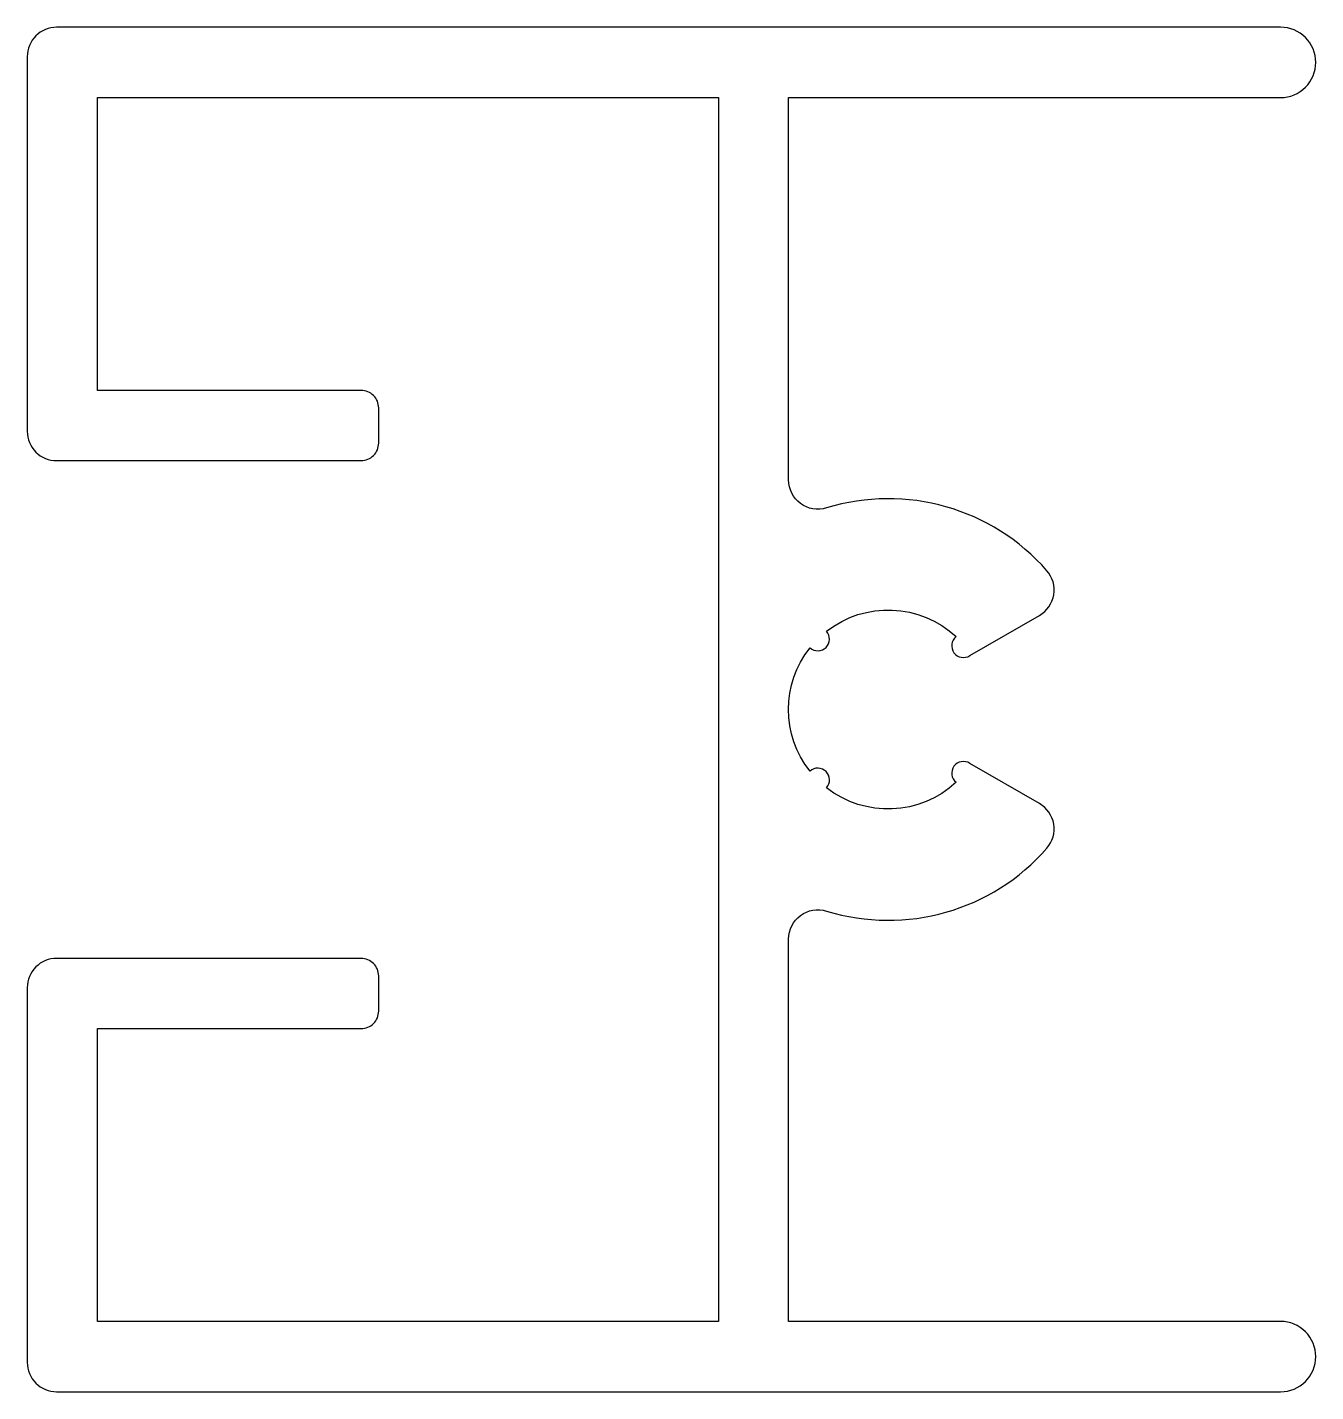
# Model space of a CAD drawing. Extents: x 217.8 to 239.8, y 290.9 to 314.2.
import ezdxf

# ---------------------------------------------------------------- set-up
doc = ezdxf.new("R2010")
doc.units = 0
doc.layers.get('0').update_dxf_attribs({"linetype": 'CONTINUOUS'})

msp = doc.modelspace()

# ---------------------------------------------------------------- linework, layer by layer
at = {"ltscale": 0.05}
for p, q in [((239.755, 313.453), (239.755, 313.453)), ((239.755, 291.653), (239.755, 291.653))]:
    msp.add_line(p, q, dxfattribs=at)
msp.add_lwpolyline([(239.755, 291.503), (239.755, 291.503, 0.414214), (239.155, 292.103), (230.755, 292.103), (230.755, 298.633, -0.504144), (231.401, 299.111, 0.295543), (235.165, 300.184, 0.472484), (235.039, 300.946), (233.849, 301.633, 0.949538), (233.614, 301.31, -0.370141), (231.402, 301.218, 0.942809), (231.12, 301.501, -0.346823), (231.12, 303.606, 0.942809), (231.402, 303.888, -0.370141), (233.614, 303.797, 0.949538), (233.849, 303.473), (235.039, 304.16, 0.472484), (235.165, 304.923, 0.295543), (231.401, 305.995, -0.504144), (230.755, 306.474), (230.755, 313.003), (239.155, 313.003, 0.414214), (239.755, 313.603), (239.755, 313.603, 0.414214), (239.155, 314.203), (218.255, 314.203, 0.414214), (217.755, 313.703), (217.755, 307.303, 0.414214), (218.255, 306.803), (223.455, 306.803, 0.414214), (223.755, 307.103), (223.755, 307.703, 0.414214), (223.455, 308.003), (218.955, 308.003), (218.955, 313.003), (229.555, 313.003), (229.555, 292.103), (218.955, 292.103), (218.955, 297.103), (223.455, 297.103, 0.414214), (223.755, 297.403), (223.755, 298.003, 0.414214), (223.455, 298.303), (218.255, 298.303, 0.414214), (217.755, 297.803), (217.755, 291.403, 0.414214), (218.255, 290.903), (239.155, 290.903, 0.414214)], format="xyb", close=True, dxfattribs=at)

doc.saveas('drawing.dxf')
